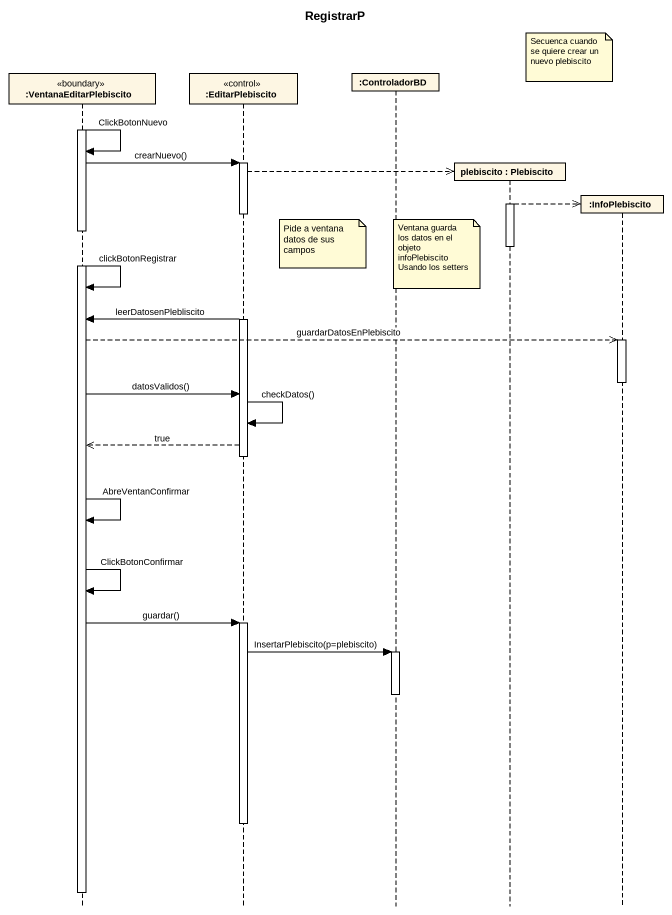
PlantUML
@startuml
title RegistrarP
hide footbox
participant ":VentanaEditarPlebiscito" as VentanaEditarPlebiscito <<boundary>>
participant ":EditarPlebiscito" as EditarPlebiscito <<control>>
participant ":ControladorBD" as ControladorBD
participant "plebiscito : Plebiscito" as plebiscito
participant ":InfoPlebiscito" as InfoPlebiscito

note left of InfoPlebiscito
  Secuenca cuando
  se quiere crear un
  nuevo plebiscito
end note
activate VentanaEditarPlebiscito
VentanaEditarPlebiscito -> VentanaEditarPlebiscito : ClickBotonNuevo
VentanaEditarPlebiscito -> EditarPlebiscito : crearNuevo()
activate EditarPlebiscito
EditarPlebiscito -->> plebiscito **
activate plebiscito
plebiscito -->> InfoPlebiscito **
deactivate EditarPlebiscito
note left of ControladorBD : Pide a ventana datos de sus campos
deactivate plebiscito
note over ControladorBD
  Ventana guarda los datos en el objeto infoPlebiscito
  Usando los setters
end note
VentanaEditarPlebiscito -> VentanaEditarPlebiscito : clickBotonRegistrar
activate EditarPlebiscito
EditarPlebiscito -> VentanaEditarPlebiscito : leerDatosenPlebliscito
VentanaEditarPlebiscito -->> InfoPlebiscito : guardarDatosEnPlebiscito
activate InfoPlebiscito
deactivate InfoPlebiscito
VentanaEditarPlebiscito -> EditarPlebiscito : datosValidos()
EditarPlebiscito -> EditarPlebiscito : checkDatos()
EditarPlebiscito -->> VentanaEditarPlebiscito : true
deactivate EditarPlebiscito
VentanaEditarPlebiscito -> VentanaEditarPlebiscito : AbreVentanConfirmar
VentanaEditarPlebiscito -> VentanaEditarPlebiscito : ClickBotonConfirmar
VentanaEditarPlebiscito -> EditarPlebiscito : guardar()
activate EditarPlebiscito
EditarPlebiscito -> ControladorBD : InsertarPlebiscito(p=plebiscito)
activate ControladorBD
deactivate ControladorBD
deactivate EditarPlebiscito
deactivate VentanaEditarPlebiscito
@enduml
